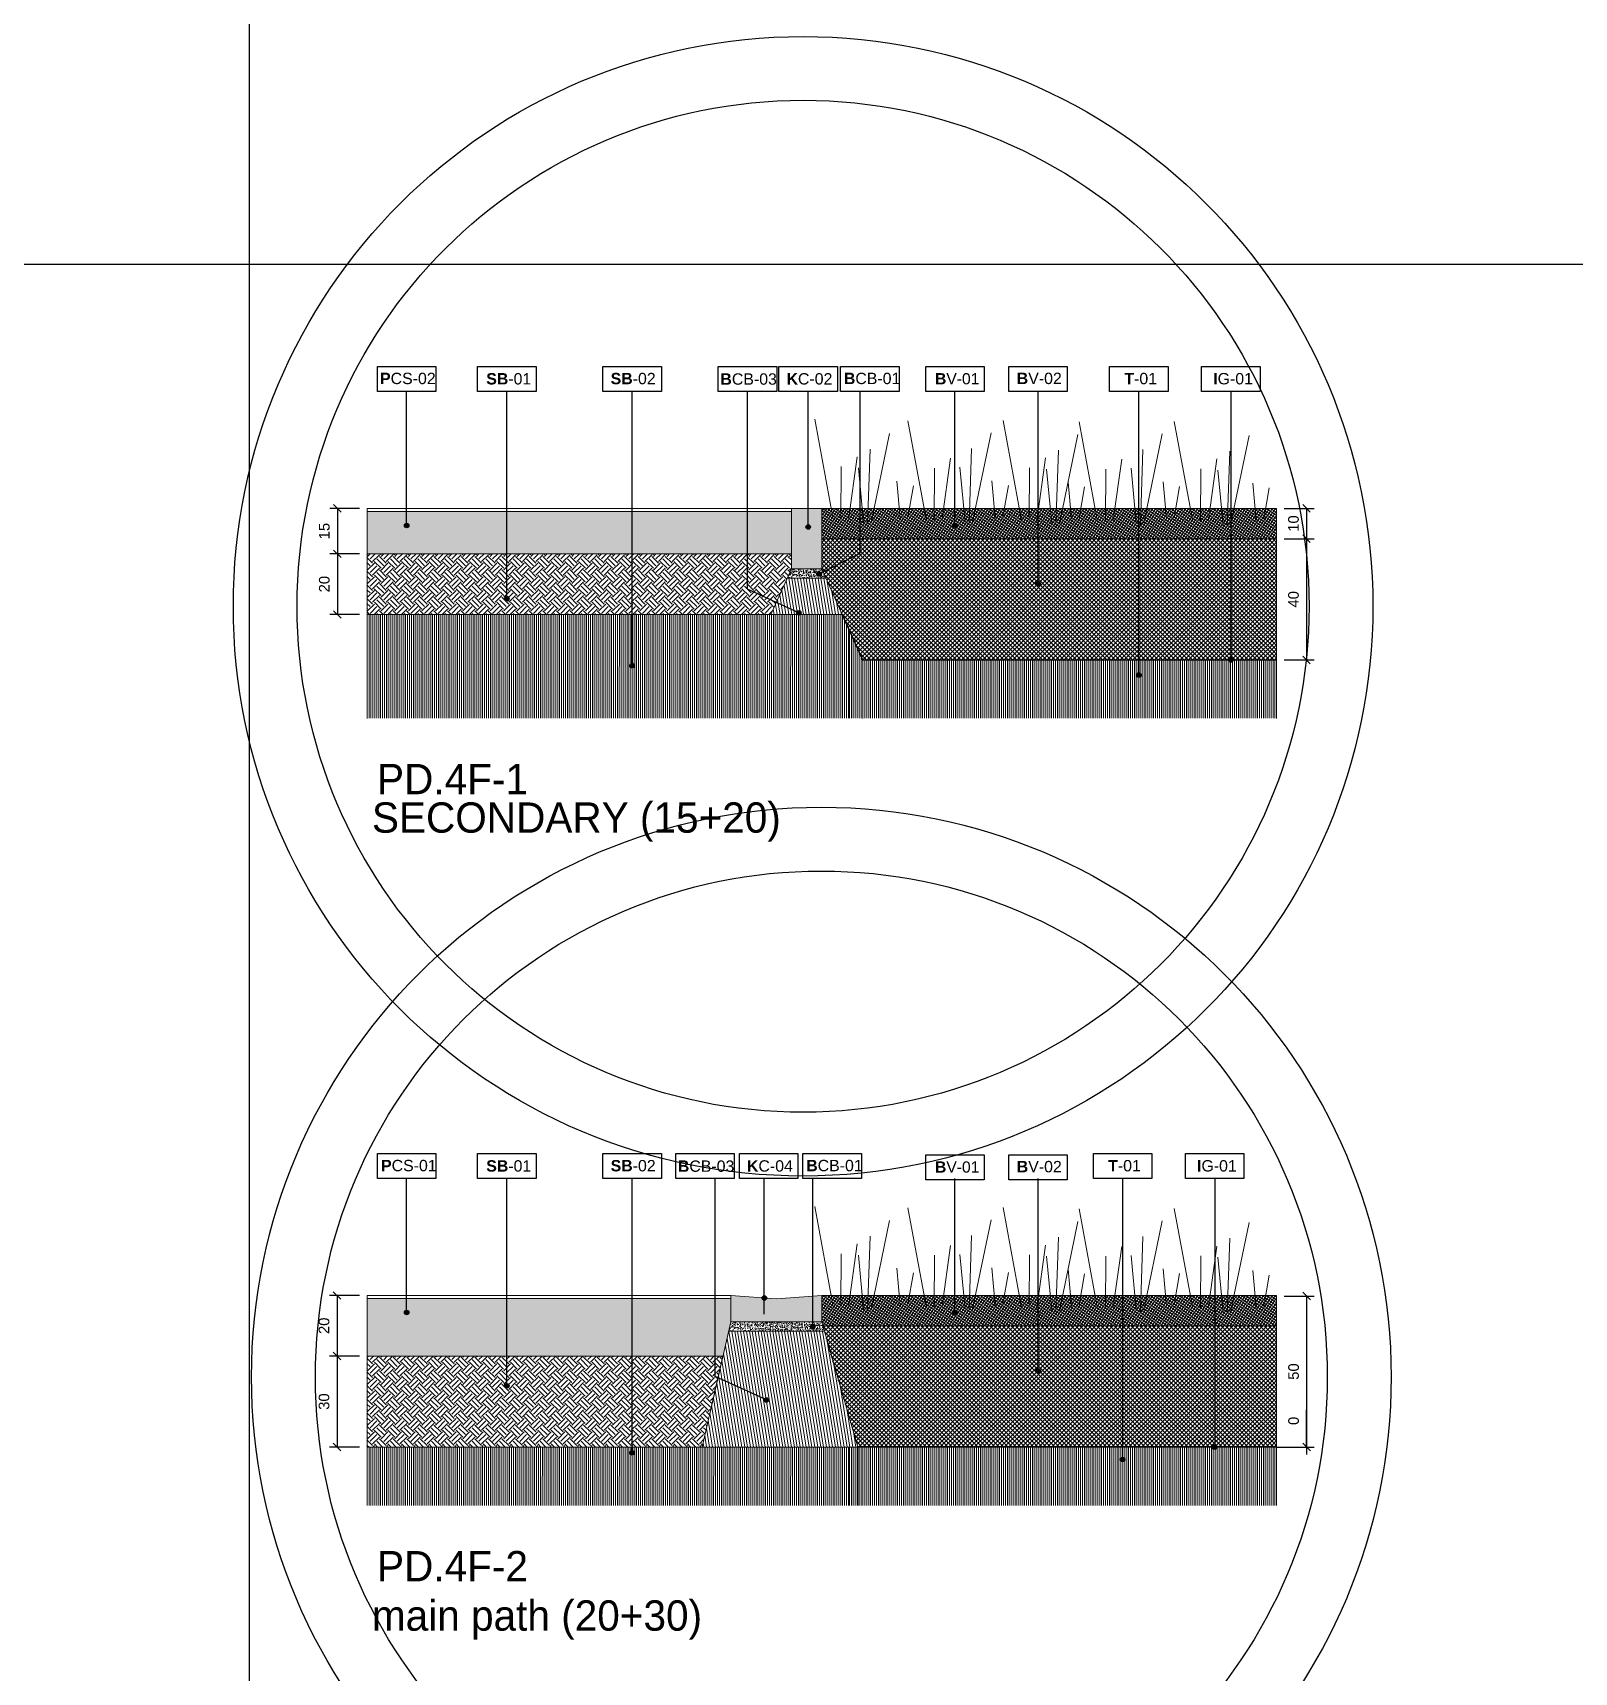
# Model space of a CAD drawing. Header units: metres. Extents: x -325 to 301, y -147 to 149.
# Drawn here: x 51.52 to 56.6, y 68.81 to 74.22 of the extents above; entities that cross this region are included whole.
import ezdxf

# ---------------------------------------------------------------- set-up
doc = ezdxf.new("R2010")
doc.units = ezdxf.units.M
doc.linetypes.add('ACAD_ISO03W100', pattern=[30, 12, -18])
doc.layers.get('Defpoints').update_dxf_attribs({"lineweight": 13})
doc.layers.add('-aux', color=50, linetype='Continuous', plot=False)
doc.layers.add('-AUX_RIM', color=2, linetype='Continuous', plot=False)
doc.layers.add('0-TX-1_25', color=7, linetype='Continuous', true_color=0x3f4f7f)
doc.layers.add('3-TR-paviment fort', color=7, linetype='Continuous', true_color=0xd1d1d1)
for name, color, linetype in [('02-L-Geotextile', 32, 'Continuous'), ('A-KEYPLAN_HATCH', 7, 'Continuous'), ('A_TEXT_2', 7, 'Continuous'), ('EIT_3 TR terra vegetal', 45, 'Continuous')]:
    doc.layers.add(name, color=color, linetype=linetype)
doc.layers.add('03-TR-Paviment_04_Dry Meadow', color=7, linetype='Continuous', lineweight=5, true_color=0xd8dd88)
doc.layers.add('3-TR tot_u', color=7, linetype='Continuous', lineweight=5, true_color=0x787878)
for name, color, linetype, lineweight in [('1-CM', 7, 'Continuous', 0), ('2-L-secció', 1, 'Continuous', 0), ('3-TR Formigó', 252, 'Continuous', 0), ('3-TR Seleccionat', 44, 'Continuous', 0), ('3-TR Tot-u', 37, 'Continuous', 0), ('3-TR-recebo', 252, 'Continuous', 0)]:
    doc.layers.add(name, color=color, linetype=linetype, lineweight=lineweight)
doc.styles.add('Arial_4', font='arial.ttf', dxfattribs={"height": 1.8})
doc.styles.get("Standard").update_dxf_attribs({"font": 'arial.ttf'})
doc.styles.add('x-llegenda materials$0$ENGRAVERS', font='TT0586M.TTF')
doc.dimstyles.new('ISO-25', dxfattribs={"dimtxt": 0.1, "dimasz": 0.1, "dimexe": 0.1, "dimexo": 0.1, "dimgap": 0.1, "dimtad": 1, "dimdec": 0, "dimlfac": 100, "dimzin": 9, "dimtxsty": 'Standard', "dimblk": 'OBLIQUE', "dimcen": 0.1, "dimadec": 0, "dimazin": 0, "dimtfac": 1, "dimtdec": 0, "dimtmove": 0, "dimatfit": 3, "dimldrblk": 'OBLIQUE', "dimfxl": 1, "dimarcsym": 0})

# ---------------------------------------------------------------- blocks, each defined once
blk = doc.blocks.new('hatch keyplan 2')
at = {"layer": 'A-KEYPLAN_HATCH'}
blk.add_lwpolyline([(0, 0.00548), (0.01287, 0.00548), (0.01287, 0), (0, 0)], close=True, dxfattribs=at)
blk = doc.blocks.new('hatch keyplan')
at = {"layer": 'A-KEYPLAN_HATCH'}
blk.add_blockref('hatch keyplan 2', (1.43058, 0.85215), dxfattribs=at)
blk = doc.blocks.new('B-V01')
at = {"layer": 'A-KEYPLAN_HATCH'}
blk.add_blockref('hatch keyplan', (-1.43058, -0.85215), dxfattribs=at)
at = {"layer": 'A_TEXT_2', "lineweight": 211, "insert": (-0.00079, 0.00402), "char_height": 0.0024588, "attachment_point": 1, "line_spacing_factor": 0.938532, "style": 'Arial_4'}
blk.add_mtext_dynamic_manual_height_columns('\\pi0.00285;{\\fArial|b1|i0|c0|p34;B}V-01', width=0.0145619, gutter_width=0.015, heights=[0], dxfattribs=at)
blk = doc.blocks.new('B-V02')
at = {"layer": 'A-KEYPLAN_HATCH'}
blk.add_blockref('hatch keyplan', (-1.43058, -0.85215), dxfattribs=at)
at = {"layer": 'A_TEXT_2', "insert": (-0.0008, 0.00412), "char_height": 0.0025, "attachment_point": 1}
blk.add_mtext_dynamic_manual_height_columns('\\pi0.00255;{\\fArial|b1|i0|c0|p34;B}V-02', width=0.0145619, gutter_width=0.015, heights=[0], dxfattribs=at)
blk = doc.blocks.new('SB-01')
at = {"layer": 'A-KEYPLAN_HATCH'}
blk.add_blockref('hatch keyplan', (-1.43058, -0.85215), dxfattribs=at)
at = {"layer": 'A_TEXT_2', "insert": (-0.0008, 0.00403), "char_height": 0.0025, "attachment_point": 1}
blk.add_mtext_dynamic_manual_height_columns('\\pi0.00271;{\\fArial|b1|i0|c0|p34;SB}-01', width=0.0145619, gutter_width=0.015, heights=[0], dxfattribs=at)
blk = doc.blocks.new('PCS01')
at = {"layer": 'A-KEYPLAN_HATCH'}
blk.add_blockref('hatch keyplan', (-1.42958, -0.85215), dxfattribs=at)
at = {"layer": 'A_TEXT_2', "insert": (0.0002, 0.00411), "char_height": 0.0025, "attachment_point": 1}
blk.add_mtext_dynamic_manual_height_columns('\\pi0.00161;{\\fArial|b1|i0|c0|p34;P}CS-01', width=0.0145619, gutter_width=0.015, heights=[0], dxfattribs=at)
blk = doc.blocks.new('B-CB03')
at = {"layer": 'A-KEYPLAN_HATCH'}
blk.add_blockref('hatch keyplan', (-1.43058, -0.85215), dxfattribs=at)
at = {"layer": 'A_TEXT_2', "insert": (-0.0008, 0.00398), "char_height": 0.0025, "attachment_point": 1}
blk.add_mtext_dynamic_manual_height_columns('\\pi0.00128;{\\fArial|b1|i0|c0|p34;B}CB-03', width=0.0145619, gutter_width=0.015, heights=[0], dxfattribs=at)
blk = doc.blocks.new('B-CB01')
at = {"layer": 'A-KEYPLAN_HATCH'}
blk.add_blockref('hatch keyplan', (-1.43058, -0.85215), dxfattribs=at)
at = {"layer": 'A_TEXT_2', "insert": (-0.0008, 0.00411), "char_height": 0.0025, "attachment_point": 1}
blk.add_mtext_dynamic_manual_height_columns('\\pi0.00152;{\\fArial|b1|i0|c0|p34;B}CB-01', width=0.0145619, gutter_width=0.015, heights=[0], dxfattribs=at)
blk = doc.blocks.new('K03')
at = {"layer": 'A-KEYPLAN_HATCH'}
blk.add_blockref('hatch keyplan', (-1.43058, -0.85215), dxfattribs=at)
at = {"layer": 'A_TEXT_2', "insert": (-0.0008, 0.00402), "char_height": 0.0025, "attachment_point": 1}
blk.add_mtext_dynamic_manual_height_columns('\\pi0.00245;{\\fArial|b1|i0|c0|p34;K}C-04', width=0.0145619, gutter_width=0.015, heights=[0], dxfattribs=at)
blk = doc.blocks.new('_Oblique')
at = {"color": 0, "lineweight": -2}
blk.add_line((-0.5, -0.5), (0.5, 0.5), dxfattribs=at)
blk = doc.blocks.new('*D162')
at = {"layer": '0-TX-1_25', "color": 0, "lineweight": -2, "transparency": 16777216}
for p, q in [((55.6473, 70.0532), (55.7467, 70.0532)), ((55.7217, 70.0532), (55.7217, 69.555)), ((55.6473, 69.555), (55.7467, 69.555))]:
    blk.add_line(p, q, dxfattribs=at)
at = {"layer": 'Defpoints', "color": 0, "transparency": 16777216}
for p in [(55.6223, 70.0532), (55.6223, 69.555), (55.7217, 69.555)]:
    blk.add_point(p, dxfattribs=at)
at = {"layer": '0-TX-1_25', "color": 0, "lineweight": -2, "transparency": 16777216, "xscale": 0.025, "yscale": 0.025, "zscale": 0.025}
for p, rotation in [((55.7217, 70.0532), 90), ((55.7217, 69.555), 270)]:
    blk.add_blockref('_Oblique', p, dxfattribs=dict(at, rotation=rotation))
at = {"layer": '0-TX-1_25', "color": 0, "transparency": 16777216, "insert": (55.6788, 69.8041), "char_height": 0.035, "attachment_point": 5, "rotation": 90}
blk.add_mtext('50', dxfattribs=at)
blk = doc.blocks.new('*D163')
at = {"layer": '0-TX-1_25', "color": 0, "lineweight": -2, "transparency": 16777216}
for p, q in [((55.7217, 69.555), (55.7217, 69.6778)), ((55.6217, 69.555), (55.7467, 69.555)), ((55.6473, 69.555), (55.7467, 69.555)), ((55.7217, 69.555), (55.7217, 69.53))]:
    blk.add_line(p, q, dxfattribs=at)
at = {"layer": 'Defpoints', "color": 0, "transparency": 16777216}
for p in [(54.2411, 69.555), (55.6223, 69.555), (55.7217, 69.555)]:
    blk.add_point(p, dxfattribs=at)
at = {"layer": '0-TX-1_25', "color": 0, "lineweight": -2, "transparency": 16777216, "xscale": 0.025, "yscale": 0.025, "zscale": 0.025}
for rotation in [90, 270]:
    blk.add_blockref('_Oblique', (55.7217, 69.555), dxfattribs=dict(at, rotation=rotation))
at = {"layer": '0-TX-1_25', "color": 0, "transparency": 16777216, "insert": (55.6788, 69.6414), "char_height": 0.035, "attachment_point": 5, "rotation": 90}
blk.add_mtext('0', dxfattribs=at)
blk = doc.blocks.new('*D164')
at = {"layer": '0-TX-1_25', "color": 0, "lineweight": -2, "transparency": 16777216}
for p, q in [((52.5973, 70.055), (52.4985, 70.055)), ((52.5235, 70.055), (52.5235, 69.855)), ((52.5973, 69.855), (52.4985, 69.855))]:
    blk.add_line(p, q, dxfattribs=at)
at = {"layer": 'Defpoints', "color": 0, "transparency": 16777216}
for p in [(52.6223, 70.055), (52.5235, 69.855), (52.6223, 69.855)]:
    blk.add_point(p, dxfattribs=at)
at = {"layer": '0-TX-1_25', "color": 0, "lineweight": -2, "transparency": 16777216, "xscale": 0.025, "yscale": 0.025, "zscale": 0.025}
for p, rotation in [((52.5235, 70.055), 90), ((52.5235, 69.855), 270)]:
    blk.add_blockref('_Oblique', p, dxfattribs=dict(at, rotation=rotation))
at = {"layer": '0-TX-1_25', "color": 0, "transparency": 16777216, "insert": (52.4806, 69.955), "char_height": 0.035, "attachment_point": 5, "rotation": 90}
blk.add_mtext('20', dxfattribs=at)
blk = doc.blocks.new('*D165')
at = {"layer": '0-TX-1_25', "color": 0, "lineweight": -2, "transparency": 16777216}
for p, q in [((52.5973, 69.855), (52.4985, 69.855)), ((52.5235, 69.855), (52.5235, 69.555)), ((52.5973, 69.555), (52.4985, 69.555))]:
    blk.add_line(p, q, dxfattribs=at)
at = {"layer": 'Defpoints', "color": 0, "transparency": 16777216}
for p in [(52.6223, 69.855), (52.5235, 69.555), (52.6223, 69.555)]:
    blk.add_point(p, dxfattribs=at)
at = {"layer": '0-TX-1_25', "color": 0, "lineweight": -2, "transparency": 16777216, "xscale": 0.025, "yscale": 0.025, "zscale": 0.025}
for p, rotation in [((52.5235, 69.855), 90), ((52.5235, 69.555), 270)]:
    blk.add_blockref('_Oblique', p, dxfattribs=dict(at, rotation=rotation))
at = {"layer": '0-TX-1_25', "color": 0, "transparency": 16777216, "insert": (52.4806, 69.705), "char_height": 0.035, "attachment_point": 5, "rotation": 90}
blk.add_mtext('30', dxfattribs=at)
blk = doc.blocks.new('POINT')
at = {"layer": '0-TX-1_25'}
h = blk.add_hatch(dxfattribs=at)
h.set_pattern_fill('ANGLE', color=256)
h.set_pattern_definition([(0, (-83.747, -12.726), (0, 6.985), [5.08, -1.905]), (90, (-83.747, -12.726), (-6.985, 4e-16), [5.08, -1.905])])
edge = h.paths.add_edge_path()
edge.add_arc((0, 0), 0.0075, 0, 360)
h = blk.add_hatch(color=256, dxfattribs=at)
h.dxf.hatch_style = 1
edge = h.paths.add_edge_path()
edge.add_arc((0, 0), 0.0075, 0, 360)
blk.add_circle((0, 0), 0.0075, dxfattribs=at)
blk = doc.blocks.new('K01B')
at = {"layer": 'A-KEYPLAN_HATCH'}
blk.add_blockref('hatch keyplan', (-1.43058, -0.85215), dxfattribs=at)
at = {"layer": 'A_TEXT_2', "insert": (-0.0008, 0.00402), "char_height": 0.0025, "attachment_point": 1}
blk.add_mtext_dynamic_manual_height_columns('\\pi0.00246;{\\fArial|b1|i0|c0|p34;K}C-02', width=0.0145619, gutter_width=0.015, heights=[0], dxfattribs=at)
blk = doc.blocks.new('*D335')
at = {"layer": '0-TX-1_25', "color": 0, "lineweight": -2, "transparency": 16777216}
for p, q in [((52.5973, 72.6513), (52.4995, 72.6513)), ((52.5245, 72.6513), (52.5245, 72.5013)), ((52.5973, 72.5013), (52.4995, 72.5013))]:
    blk.add_line(p, q, dxfattribs=at)
at = {"layer": 'Defpoints', "color": 0, "transparency": 16777216}
for p in [(52.6223, 72.6513), (52.5245, 72.5013), (52.6223, 72.5013)]:
    blk.add_point(p, dxfattribs=at)
at = {"layer": '0-TX-1_25', "color": 0, "lineweight": -2, "transparency": 16777216, "xscale": 0.025, "yscale": 0.025, "zscale": 0.025}
for p, rotation in [((52.5245, 72.6513), 90), ((52.5245, 72.5013), 270)]:
    blk.add_blockref('_Oblique', p, dxfattribs=dict(at, rotation=rotation))
at = {"layer": '0-TX-1_25', "color": 0, "transparency": 16777216, "insert": (52.4816, 72.5763), "char_height": 0.035, "attachment_point": 5, "rotation": 90}
blk.add_mtext('15', dxfattribs=at)
blk = doc.blocks.new('*D336')
at = {"layer": '0-TX-1_25', "color": 0, "lineweight": -2, "transparency": 16777216}
for p, q in [((52.5973, 72.5013), (52.4995, 72.5013)), ((52.5245, 72.5013), (52.5245, 72.3013)), ((52.5973, 72.3013), (52.4995, 72.3013))]:
    blk.add_line(p, q, dxfattribs=at)
at = {"layer": 'Defpoints', "color": 0, "transparency": 16777216}
for p in [(52.6223, 72.5013), (52.5245, 72.3013), (52.6223, 72.3013)]:
    blk.add_point(p, dxfattribs=at)
at = {"layer": '0-TX-1_25', "color": 0, "lineweight": -2, "transparency": 16777216, "xscale": 0.025, "yscale": 0.025, "zscale": 0.025}
for p, rotation in [((52.5245, 72.5013), 90), ((52.5245, 72.3013), 270)]:
    blk.add_blockref('_Oblique', p, dxfattribs=dict(at, rotation=rotation))
at = {"layer": '0-TX-1_25', "color": 0, "transparency": 16777216, "insert": (52.4816, 72.4013), "char_height": 0.035, "attachment_point": 5, "rotation": 90}
blk.add_mtext('20', dxfattribs=at)
blk = doc.blocks.new('*D337')
at = {"layer": '0-TX-1_25', "color": 0, "lineweight": -2, "transparency": 16777216}
for p, q in [((55.6473, 72.6513), (55.7463, 72.6513)), ((55.7213, 72.6513), (55.7213, 72.5513)), ((55.6473, 72.5513), (55.7463, 72.5513))]:
    blk.add_line(p, q, dxfattribs=at)
at = {"layer": 'Defpoints', "color": 0, "transparency": 16777216}
for p in [(55.6223, 72.6513), (55.6223, 72.5513), (55.7213, 72.5513)]:
    blk.add_point(p, dxfattribs=at)
at = {"layer": '0-TX-1_25', "color": 0, "lineweight": -2, "transparency": 16777216, "xscale": 0.025, "yscale": 0.025, "zscale": 0.025}
for p, rotation in [((55.7213, 72.6513), 90), ((55.7213, 72.5513), 270)]:
    blk.add_blockref('_Oblique', p, dxfattribs=dict(at, rotation=rotation))
at = {"layer": '0-TX-1_25', "color": 0, "transparency": 16777216, "insert": (55.6784, 72.6013), "char_height": 0.035, "attachment_point": 5, "rotation": 90}
blk.add_mtext('10', dxfattribs=at)
blk = doc.blocks.new('*D338')
at = {"layer": '0-TX-1_25', "color": 0, "lineweight": -2, "transparency": 16777216}
for p, q in [((55.6473, 72.5513), (55.7463, 72.5513)), ((55.7213, 72.5513), (55.7213, 72.1513)), ((55.6473, 72.1513), (55.7463, 72.1513))]:
    blk.add_line(p, q, dxfattribs=at)
at = {"layer": 'Defpoints', "color": 0, "transparency": 16777216}
for p in [(55.6223, 72.5513), (55.6223, 72.1513), (55.7213, 72.1513)]:
    blk.add_point(p, dxfattribs=at)
at = {"layer": '0-TX-1_25', "color": 0, "lineweight": -2, "transparency": 16777216, "xscale": 0.025, "yscale": 0.025, "zscale": 0.025}
for p, rotation in [((55.7213, 72.5513), 90), ((55.7213, 72.1513), 270)]:
    blk.add_blockref('_Oblique', p, dxfattribs=dict(at, rotation=rotation))
at = {"layer": '0-TX-1_25', "color": 0, "transparency": 16777216, "insert": (55.6784, 72.3513), "char_height": 0.035, "attachment_point": 5, "rotation": 90}
blk.add_mtext('40', dxfattribs=at)
blk = doc.blocks.new('SB-02')
at = {"layer": 'A-KEYPLAN_HATCH'}
blk.add_blockref('hatch keyplan', (-1.43058, -0.85215), dxfattribs=at)
at = {"layer": 'A_TEXT_2', "insert": (-0.0008, 0.00408), "char_height": 0.0025, "attachment_point": 1}
blk.add_mtext_dynamic_manual_height_columns('\\pi0.00249;{\\fArial|b1|i0|c0|p34;SB}-02', width=0.0145619, gutter_width=0.015, heights=[0], dxfattribs=at)
blk = doc.blocks.new('T-01')
at = {"layer": 'A-KEYPLAN_HATCH'}
blk.add_blockref('hatch keyplan', (-1.43058, -0.85215), dxfattribs=at)
at = {"layer": 'A_TEXT_2', "insert": (-0.0008, 0.00408), "char_height": 0.0025, "attachment_point": 1}
blk.add_mtext_dynamic_manual_height_columns('\\pi0.00405;{\\fArial|b1|i0|c0|p34;T}-01', width=0.0145619, gutter_width=0.015, heights=[0], dxfattribs=at)
blk = doc.blocks.new('PCS02')
at = {"layer": 'A-KEYPLAN_HATCH'}
blk.add_blockref('hatch keyplan', (-1.43058, -0.85215), dxfattribs=at)
at = {"layer": 'A_TEXT_2', "insert": (-0.0008, 0.00411), "char_height": 0.0025, "attachment_point": 1}
blk.add_mtext_dynamic_manual_height_columns('\\pi0.00139;{\\fArial|b1|i0|c0|p34;P}CS-02', width=0.0145619, gutter_width=0.015, heights=[0], dxfattribs=at)
blk = doc.blocks.new('*D1133')
at = {"layer": '0-TX-1_25', "color": 0, "lineweight": -2, "transparency": 16777216}
for p, q in [((22.6963, 69.5551), (22.6093, 69.5551)), ((22.6343, 69.5551), (22.6343, 69.4051)), ((22.7343, 69.4051), (22.6093, 69.4051))]:
    blk.add_line(p, q, dxfattribs=at)
at = {"layer": 'Defpoints', "color": 0, "transparency": 16777216}
for p in [(22.7213, 69.5551), (22.6343, 69.4051), (66.3646, 69.4051)]:
    blk.add_point(p, dxfattribs=at)
at = {"layer": '0-TX-1_25', "color": 0, "lineweight": -2, "transparency": 16777216, "xscale": 0.025, "yscale": 0.025, "zscale": 0.025}
for p, rotation in [((22.6343, 69.5551), 90), ((22.6343, 69.4051), 270)]:
    blk.add_blockref('_Oblique', p, dxfattribs=dict(at, rotation=rotation))
at = {"layer": '0-TX-1_25', "color": 0, "transparency": 16777216, "insert": (22.5915, 69.4801), "char_height": 0.035, "attachment_point": 5, "rotation": 90}
blk.add_mtext('15', dxfattribs=at)
blk = doc.blocks.new('IG01')
at = {"layer": 'A-KEYPLAN_HATCH', "xscale": 10, "yscale": 10, "zscale": 10}
blk.add_blockref('hatch keyplan', (-14.3058, -8.5215), dxfattribs=at)
at = {"layer": 'A_TEXT_2', "insert": (-0.008, 0.0405), "char_height": 0.025, "attachment_point": 1}
blk.add_mtext_dynamic_manual_height_columns('\\pi0.03354;{\\fArial|b1|i0|c0|p34;I}G-01', width=0.145619, gutter_width=0.15, heights=[0], dxfattribs=at)

msp = doc.modelspace()

# ---------------------------------------------------------------- hatches: boundary and pattern name
at = {"layer": '3-TR Formigó'}
h = msp.add_hatch(dxfattribs=at)
h.set_pattern_fill('ANSI31', color=256, scale=0.003, angle=234.1752, style=0)
h.set_pattern_definition([(279.17524, (56.906502, 72.251277), (0.00940313, 0.001518806), [])])
h.paths.add_polyline_path([(53.9548, 72.3013), (54.1898, 72.3013), (54.1358, 72.4213), (54.0088, 72.4213)])
h = msp.add_hatch(dxfattribs=at)
h.set_pattern_fill('ANSI31', color=256, scale=0.003, angle=234.1752, style=0)
h.set_pattern_definition([(279.175244, (15.102336, -21.790267), (0.00940313, 0.0015188056), [])])
h.paths.add_polyline_path([(54.1309, 69.9377), (53.8154, 69.9378), (53.7279, 69.555), (54.2411, 69.555)])
at = {"layer": '3-TR Seleccionat'}
h = msp.add_hatch(dxfattribs=at)
h.set_pattern_fill('ANSI31', color=256, scale=0.002, angle=45, style=0)
h.set_pattern_definition([(90, (-441019.209068, -650764.21617), (-0.00635, 1e-18), [])])
h.paths.add_polyline_path([(54.2123, 71.9588), (52.6223, 71.9588), (52.6223, 72.3013), (54.1898, 72.3013), (54.2123, 72.2513)])
h = msp.add_hatch(dxfattribs=at)
h.set_pattern_fill('ANSI31', color=256, scale=0.002, angle=45, style=0)
h.set_pattern_definition([(90, (33.868365, 75.977128), (-0.00635, 0), [])])
h.paths.add_polyline_path([(54.2123, 72.2513), (54.2123, 71.9588), (55.6223, 71.9588), (55.6223, 72.1513), (54.2573, 72.1513)])
h = msp.add_hatch(dxfattribs=at)
h.set_pattern_fill('ANSI31', color=256, scale=0.002, angle=45, style=0)
h.set_pattern_definition([(90, (-441019.209068, -650766.8124674), (-0.00635, 1e-18), [])])
h.paths.add_polyline_path([(53.7279, 69.555), (52.6223, 69.555), (52.6223, 69.3625), (54.2123, 69.3625), (54.2123, 69.555)])
h = msp.add_hatch(dxfattribs=at)
h.set_pattern_fill('ANSI31', color=256, scale=0.002, angle=45, style=0)
h.set_pattern_definition([(90, (33.868365, 73.3808304), (-0.00635, 0), [])])
h.paths.add_polyline_path([(54.2411, 69.555), (54.2123, 69.555), (54.2123, 69.3625), (55.6223, 69.3625), (55.6223, 69.555)])
at = {"layer": '3-TR Tot-u'}
h = msp.add_hatch(dxfattribs=at)
h.set_pattern_fill('EARTH', color=256, scale=0.005, angle=-80.8248, style=0)
h.set_pattern_definition([(44.999999995, (-269476.545535, 738634.64755), (3.8e-12, 0.0449012806053), [0.03175, -0.03175]), (44.999999995, (-269476.553954, 738634.65597), (3.8e-12, 0.0449012806053), [0.03175, -0.03175]), (44.999999995, (-269476.562373, 738634.664387), (3.8e-12, 0.0449012806053), [0.03175, -0.03175]), (134.999999995, (-269476.562373, 738634.67), (-0.0449012806053, 3.8e-12), [0.03175, -0.03175]), (134.999999995, (-269476.553954, 738634.67842), (-0.0449012806053, 3.8e-12), [0.03175, -0.03175]), (134.999999995, (-269476.545535, 738634.686838), (-0.0449012806053, 3.8e-12), [0.03175, -0.03175])])
h.paths.add_polyline_path([(52.6223, 72.3013), (53.9548, 72.3013), (54.0223, 72.4513), (54.0223, 72.5013), (52.6223, 72.5013)])
h = msp.add_hatch(dxfattribs=at)
h.set_pattern_fill('EARTH', color=256, scale=0.005, angle=-80.8248, style=0)
h.set_pattern_definition([(44.999999995, (-269476.545535, 738632.051252), (3.8e-12, 0.0449012806053), [0.03175, -0.03175]), (44.999999995, (-269476.553954, 738632.05967), (3.8e-12, 0.0449012806053), [0.03175, -0.03175]), (44.999999995, (-269476.562373, 738632.06809), (3.8e-12, 0.0449012806053), [0.03175, -0.03175]), (134.999999995, (-269476.562373, 738632.073703), (-0.0449012806053, 3.8e-12), [0.03175, -0.03175]), (134.999999995, (-269476.553954, 738632.082122), (-0.0449012806053, 3.8e-12), [0.03175, -0.03175]), (134.999999995, (-269476.545535, 738632.09054), (-0.0449012806053, 3.8e-12), [0.03175, -0.03175])])
h.paths.add_polyline_path([(53.7279, 69.555), (53.7965, 69.855), (52.6223, 69.855), (52.6223, 69.555)])
at = {"layer": '3-TR tot_u'}
h = msp.add_hatch(dxfattribs=at)
h.set_pattern_fill('AR-CONC', color=256, scale=0.0002, angle=90.2664)
h.set_pattern_definition([(140.266414, (0, 2.596297), (0.003018359, 0.036451363), [0.00381, -0.04191]), (85.266414, (0, 2.596297), (-0.038178181, -0.007226283), [0.003048, -0.033528117]), (190.71786, (0.00025, 2.599335), (-0.035159821, 0.02922508), [0.003238002, -0.035618049]), (136.450614, (-0.01016, 2.59625), (0.008156283, 0.05425432), [0.005715, -0.062865]), (186.90197, (-0.00948, 2.60077), (-0.049705466, 0.047250218), [0.004857005, -0.05342712]), (81.450565, (-0.01016, 2.59625), (-0.049705466, 0.047250218), [0.004571993, -0.050291946]), (111.266414, (-0.007644, 2.601342), (0.020311824, 0.030417653), [0.00381, -0.04191]), (56.266414, (-0.007644, 2.601342), (-0.036894668, 0.012188985), [0.003048, -0.033528]), (161.71786, (-0.00595, 2.603877), (-0.016582845, 0.042606638), [0.003238002, -0.035617988]), (127.766414, (0, 2.596297), (-0.0169136972, 0.0005390813), [0, -0.0331216, 0, -0.034036, 0, -0.033655]), (97.766414, (0, 2.596297), (-0.020098038, 0.0132706243), [0, -0.0194056, 0, -0.0323596, 0, -0.012827]), (57.766414, (5.3e-05, 2.584969), (0.0010196429, 0.0271231534), [0, -0.0127, 0, -0.039624, 0, -0.052578]), (47.766414, (7.6e-05, 2.57989), (-0.005222997, 0.0296018704), [0, -0.01651, 0, -0.0263144, 0, -0.037338])])
h.paths.add_polyline_path([(54.0223, 72.6413), (52.6223, 72.6413), (52.6223, 72.5013), (54.0223, 72.5013)])
h = msp.add_hatch(dxfattribs=at)
h.set_pattern_fill('AR-CONC', color=256, scale=9e-05, angle=89.1201)
h.set_pattern_definition([(139.120136, (-29.858218, 51.302641), (0.0016861337, 0.0163726586), [0.0017145, -0.0188595]), (84.120136, (-29.858218, 51.302641), (-0.0172417962, -0.002907487), [0.0013716, -0.0150876526]), (189.57158, (-29.858078, 51.304005), (-0.0155556617, 0.0134651714), [0.0014571008, -0.016028122]), (135.304336, (-29.86279, 51.302711), (0.0041580035, 0.024336133), [0.00257175, -0.02828925]), (185.755694, (-29.862443, 51.30474), (-0.021937625, 0.021705804), [0.002185652, -0.024042205]), (80.304287, (-29.86279, 51.30271), (-0.021937625, 0.021705804), [0.002057397, -0.022631376]), (110.120136, (-29.861612, 51.30498), (0.0094123187, 0.0135023525), [0.0017145, -0.0188595]), (55.120136, (-29.861612, 51.30498), (-0.01648955, 0.0058160805), [0.0013716, -0.0150876]), (160.57158, (-29.860828, 51.306105), (-0.0070772314, 0.019318433), [0.0014571008, -0.0160280944]), (126.620136, (-29.8582184, 51.302641), (-0.00760478767, 0.00039479935), [0, -0.01490472, 0, -0.0153162, 0, -0.01514475]), (96.620136, (-29.8582184, 51.302641), (-0.0089228417, 0.0061515134), [0, -0.00873252, 0, -0.01456182, 0, -0.00577215]), (56.620136, (-29.858297, 51.297544), (0.0007029168, 0.0121937974), [0, -0.005715, 0, -0.0178308, 0, -0.0236601]), (46.620136, (-29.858332, 51.295258), (-0.002083395, 0.0133651946), [0, -0.0074295, 0, -0.01184148, 0, -0.0168021])])
h.paths.add_polyline_path([(54.1358, 72.4213), (54.1223, 72.4512), (54.0223, 72.4512), (54.0088, 72.4213)])
h = msp.add_hatch(dxfattribs=at)
h.set_pattern_fill('AR-CONC', color=256, scale=0.0002, angle=90.266414)
h.paths.add_polyline_path([(53.823, 70.045), (52.6223, 70.045), (52.6223, 69.855), (53.7965, 69.855), (53.8223, 69.9678)])
h = msp.add_hatch(dxfattribs=at)
h.set_pattern_fill('AR-CONC', color=256, scale=9e-05, angle=89.1201)
h.set_pattern_definition([(139.120136, (-30.051592, 48.819191), (0.0016861337, 0.0163726586), [0.0017145, -0.0188595]), (84.120136, (-30.051592, 48.81919), (-0.0172417962, -0.002907487), [0.0013716, -0.0150876526]), (189.57158, (-30.051451, 48.820555), (-0.0155556617, 0.0134651714), [0.0014571008, -0.016028122]), (135.304336, (-30.056163, 48.819261), (0.0041580035, 0.024336133), [0.00257175, -0.02828925]), (185.755694, (-30.055817, 48.82129), (-0.021937625, 0.021705804), [0.002185652, -0.024042205]), (80.304287, (-30.056163, 48.81926), (-0.021937625, 0.021705804), [0.002057397, -0.022631376]), (110.120136, (-30.054985, 48.821529), (0.0094123187, 0.0135023525), [0.0017145, -0.0188595]), (55.120136, (-30.054985, 48.82153), (-0.01648955, 0.0058160805), [0.0013716, -0.0150876]), (160.57158, (-30.054201, 48.822654), (-0.0070772314, 0.019318433), [0.0014571008, -0.0160280944]), (126.620136, (-30.051592, 48.819191), (-0.00760478767, 0.00039479935), [0, -0.01490472, 0, -0.0153162, 0, -0.01514475]), (96.620136, (-30.051592, 48.819191), (-0.0089228417, 0.0061515134), [0, -0.00873252, 0, -0.01456182, 0, -0.00577215]), (56.620136, (-30.05167, 48.8140937), (0.0007029168, 0.0121937974), [0, -0.005715, 0, -0.0178308, 0, -0.0236601]), (46.620136, (-30.051705, 48.811808), (-0.002083395, 0.0133651946), [0, -0.0074295, 0, -0.01184148, 0, -0.0168021])])
h.paths.add_polyline_path([(54.1309, 69.9377), (54.1241, 69.9677), (53.8242, 69.9677), (53.8152, 69.9366)])
at = {"layer": '3-TR-paviment fort'}
for points in [[(54.0223, 72.6513), (54.1223, 72.6513), (54.1223, 72.4513), (54.0223, 72.4513)], [(54.1223, 70.055), (54.1223, 69.9677), (53.8223, 69.9678), (53.8223, 70.055), (53.9731, 70.0439)]]:
    msp.add_hatch(color=256, dxfattribs=at).paths.add_polyline_path(points)
at = {"layer": '3-TR-recebo'}
h = msp.add_hatch(dxfattribs=at)
h.set_pattern_fill('_USER', color=256, scale=0.008, angle=234.1752, style=0, double=1, pattern_type=0)
h.set_pattern_definition([(234.17524, (57.0665024, 72.551277), (0.006486488, -0.004682464), []), (324.17524, (57.0665024, 72.551277), (0.004682464, 0.006486488), [])])
h.paths.add_polyline_path([(55.6217, 72.6513), (54.1223, 72.6513), (54.1223, 72.5513), (55.6223, 72.5513)])
h = msp.add_hatch(dxfattribs=at)
h.set_pattern_fill('_USER', color=256, scale=0.008, angle=234.1752, style=0, double=1, pattern_type=0)
h.set_pattern_definition([(234.17524, (57.0665024, 69.95498), (0.006486488, -0.004682464), []), (324.17524, (57.0665024, 69.95498), (0.004682464, 0.006486488), [])])
h.paths.add_polyline_path([(55.6217, 70.055), (54.1223, 70.055), (54.1257, 69.955), (55.6223, 69.955)])
at = {"layer": 'EIT_3 TR terra vegetal'}
h = msp.add_hatch(dxfattribs=at)
h.set_pattern_fill('_USER', color=256, scale=0.01, angle=45, style=0, double=1, pattern_type=0)
h.set_pattern_definition([(45, (419506.654953, 4594392.769917), (-0.007071067811865, 0.007071067811865), []), (135, (419506.654953, 4594392.769917), (-0.007071067811865, -0.007071067811865), [])])
h.paths.add_polyline_path([(54.2573, 72.1513), (55.6223, 72.1513), (55.6223, 72.5513), (54.1223, 72.5513), (54.1223, 72.4513)])
h = msp.add_hatch(dxfattribs=at)
h.set_pattern_fill('_USER', color=256, scale=0.01, angle=45, style=0, double=1, pattern_type=0)
h.set_pattern_definition([(45, (419506.654953, 4594390.17362), (-0.007071067811865, 0.007071067811865), []), (135, (419506.654953, 4594390.17362), (-0.007071067811865, -0.007071067811865), [])])
h.paths.add_polyline_path([(54.2411, 69.555), (55.6223, 69.555), (55.6223, 69.955), (54.1257, 69.955), (54.1504, 69.8625)])

# ---------------------------------------------------------------- linework, layer by layer
at = {"layer": '-aux'}
for points in [[(52.2345, 3.4567), (52.2345, 133.4567)], [(12.2345, 73.4567), (142.2345, 73.4567)]]:
    msp.add_lwpolyline(points, dxfattribs=at)
at = {"layer": '-AUX_RIM'}
for centre, radius in [((54.0608, 72.3283), 1.8794), ((54.0608, 72.3283), 1.6689), ((54.121, 69.7862), 1.8794), ((54.121, 69.7862), 1.6689)]:
    msp.add_circle(centre, radius, dxfattribs=at)
at = {"layer": '0-TX-1_25'}
for points in [[(52.7531, 72.595), (52.7531, 73.037)], [(53.0835, 72.3532), (53.0835, 73.037)], [(53.4972, 72.1322), (53.4972, 73.037)], [(54.0465, 72.3065), (53.8773, 72.3845), (53.8773, 73.037)], [(54.0777, 72.5899), (54.0777, 73.037)], [(54.1135, 72.4349), (54.2489, 72.503), (54.2489, 73.037)], [(54.5617, 72.595), (54.5617, 73.037)], [(54.8358, 72.4028), (54.8358, 73.037)], [(55.1683, 72.1014), (55.1683, 73.037)], [(55.4719, 73.037), (55.4719, 72.1513)], [(52.7531, 69.9987), (52.7531, 70.4407)], [(53.0835, 69.7569), (53.0835, 70.4407)], [(53.4972, 69.5359), (53.4972, 70.4407)], [(53.9398, 69.7103), (53.7707, 69.7882), (53.7707, 70.4407)], [(53.9329, 69.9936), (53.9329, 70.4407)], [(54.0929, 69.9525), (54.0929, 70.4407)], [(54.5617, 69.9987), (54.5617, 70.4407)], [(54.8358, 69.8065), (54.8358, 70.4407)], [(55.1149, 69.5142), (55.1149, 70.4407)], [(55.4185, 70.4407), (55.4185, 69.555)]]:
    msp.add_lwpolyline(points, dxfattribs=at)
at = {"layer": '02-L-Geotextile', "linetype": 'ACAD_ISO03W100', "ltscale": 0.002, "const_width": 0.005}
msp.add_lwpolyline([(54.1898, 72.3013), (54.2573, 72.1513), (55.6223, 72.1513)], dxfattribs=at)
at = {"layer": '02-L-Geotextile', "linetype": 'ACAD_ISO03W100', "ltscale": 0.002, "const_width": 0.005, "elevation": 0}
msp.add_lwpolyline([(54.2411, 69.5557), (55.6223, 69.5557)], dxfattribs=at)
at = {"layer": '03-TR-Paviment_04_Dry Meadow'}
for points in [[(54.0992, 72.9451), (54.1598, 72.6153)], [(54.346, 72.8986), (54.2851, 72.6037)], [(54.4068, 72.9403), (54.4675, 72.6105)], [(54.6807, 72.9007), (54.6199, 72.6058)], [(54.7203, 72.9413), (54.781, 72.6115)], [(54.9672, 72.8949), (54.9063, 72.6)], [(54.9717, 72.9369), (55.0323, 72.6071)], [(55.2456, 72.8973), (55.1847, 72.6024)], [(55.2852, 72.9379), (55.3458, 72.6081)], [(54.282, 72.847), (54.2737, 72.5996)], [(54.6168, 72.8491), (54.6085, 72.6017)], [(54.9032, 72.8433), (54.8949, 72.5959)], [(55.1816, 72.8457), (55.1733, 72.5983)], [(55.532, 72.8915), (55.4711, 72.5966)], [(54.1867, 72.7889), (54.1854, 72.616)], [(54.2393, 72.8215), (54.2116, 72.6211)], [(54.547, 72.8167), (54.5193, 72.6163)], [(54.5777, 72.7868), (54.595, 72.606)], [(54.8605, 72.8178), (54.8328, 72.6174)], [(55.1118, 72.8133), (55.0841, 72.6129)], [(55.4253, 72.8144), (55.3976, 72.614)], [(55.468, 72.8399), (55.4597, 72.5925)], [(54.243, 72.7847), (54.2603, 72.6039)], [(54.3703, 72.7411), (54.3807, 72.6187)], [(54.4944, 72.7841), (54.493, 72.6112)], [(54.6838, 72.7422), (54.6942, 72.6198)], [(54.8079, 72.7852), (54.8065, 72.6122)], [(54.8642, 72.781), (54.8814, 72.6002)], [(54.9351, 72.7377), (54.9456, 72.6153)], [(55.0593, 72.7807), (55.0579, 72.6078)], [(55.1426, 72.7834), (55.1598, 72.6026)], [(55.2486, 72.7388), (55.259, 72.6164)], [(55.3728, 72.7818), (55.3714, 72.6088)], [(55.429, 72.7776), (55.4463, 72.5968)], [(55.5442, 72.734), (55.5547, 72.6117)], [(54.4246, 72.7257), (54.4065, 72.6223)], [(54.7381, 72.7268), (54.72, 72.6234)], [(54.9895, 72.7223), (54.9713, 72.6189)], [(55.3029, 72.7234), (55.2848, 72.62)], [(55.5986, 72.7187), (55.5805, 72.6153)], [(54.0992, 70.3488), (54.1598, 70.019)], [(54.346, 70.3024), (54.2851, 70.0074)], [(54.4068, 70.344), (54.4675, 70.0142)], [(54.6807, 70.3044), (54.6199, 70.0095)], [(54.7203, 70.3451), (54.781, 70.0152)], [(54.9672, 70.2986), (54.9063, 70.0037)], [(54.9717, 70.3406), (55.0323, 70.0108)], [(55.2456, 70.301), (55.1847, 70.0061)], [(55.2852, 70.3416), (55.3458, 70.0118)], [(54.282, 70.2508), (54.2737, 70.0033)], [(54.6168, 70.2528), (54.6085, 70.0054)], [(54.9032, 70.247), (54.8949, 69.9996)], [(55.1816, 70.2494), (55.1733, 70.002)], [(55.532, 70.2952), (55.4711, 70.0003)], [(54.1867, 70.1926), (54.1854, 70.0197)], [(54.2393, 70.2252), (54.2116, 70.0248)], [(54.547, 70.2204), (54.5193, 70.02)], [(54.5777, 70.1905), (54.595, 70.0097)], [(54.8605, 70.2215), (54.8328, 70.0211)], [(55.1118, 70.217), (55.0841, 70.0166)], [(55.4253, 70.2181), (55.3976, 70.0177)], [(55.468, 70.2436), (55.4597, 69.9962)], [(54.243, 70.1884), (54.2603, 70.0076)], [(54.3703, 70.1448), (54.3807, 70.0224)], [(54.4944, 70.1878), (54.493, 70.0149)], [(54.6838, 70.1459), (54.6942, 70.0235)], [(54.8079, 70.1889), (54.8065, 70.0159)], [(54.8642, 70.1847), (54.8814, 70.0039)], [(54.9351, 70.1414), (54.9456, 70.019)], [(55.0593, 70.1844), (55.0579, 70.0115)], [(55.1426, 70.1871), (55.1598, 70.0063)], [(55.2486, 70.1425), (55.259, 70.0201)], [(55.3728, 70.1855), (55.3714, 70.0125)], [(55.429, 70.1813), (55.4463, 70.0005)], [(55.5442, 70.1377), (55.5547, 70.0154)], [(54.4246, 70.1294), (54.4065, 70.026)], [(54.7381, 70.1305), (54.72, 70.0271)], [(54.9895, 70.126), (54.9713, 70.0226)], [(55.3029, 70.1271), (55.2848, 70.0237)], [(55.5986, 70.1224), (55.5805, 70.019)]]:
    msp.add_lwpolyline(points, dxfattribs=at)
at = {"layer": '1-CM'}
for p, q in [((52.6223, 72.6513), (54.1223, 72.6513)), ((52.6223, 72.6513), (54.0223, 72.6513)), ((52.6223, 72.6413), (54.0223, 72.6413)), ((55.6223, 72.6495), (55.6223, 72.2513)), ((54.1223, 72.5513), (55.6223, 72.5513)), ((52.6223, 72.5013), (54.0223, 72.5013)), ((52.6223, 72.5013), (54.0223, 72.5013)), ((54.1898, 72.3013), (52.6223, 72.3013)), ((52.6223, 70.055), (53.8231, 70.055)), ((52.6223, 70.045), (53.8231, 70.045)), ((55.6223, 70.0532), (55.6223, 69.655)), ((54.126, 69.955), (55.6223, 69.955)), ((53.7279, 69.555), (52.6223, 69.555)), ((54.2411, 69.555), (55.6223, 69.555))]:
    msp.add_line(p, q, dxfattribs=at)
for points in [[(54.1223, 72.4513), (54.0223, 72.4513), (54.0223, 72.6513), (54.1223, 72.6513)], [(54.1223, 70.055), (54.1223, 69.9677), (53.8223, 69.9678), (53.8223, 70.055), (53.9731, 70.0439)], [(53.7279, 69.555), (53.7965, 69.855), (52.6223, 69.855), (52.6223, 69.555)]]:
    msp.add_lwpolyline(points, close=True, dxfattribs=at)
for points in [[(54.1223, 72.6513), (55.6223, 72.6513)], [(55.6223, 72.5513), (55.6223, 72.1513), (54.2573, 72.1513)], [(53.9548, 72.3013), (54.0223, 72.4513), (54.1223, 72.4513), (54.1898, 72.3013)], [(54.0088, 72.4213), (54.1358, 72.4213)], [(54.0223, 72.4513), (54.1223, 72.4513)], [(54.1898, 72.3013), (54.2573, 72.1513)], [(54.2573, 72.1513), (54.2573, 71.9584)], [(53.8223, 70.055), (53.9731, 70.0439), (54.1223, 70.055)], [(54.1223, 70.055), (55.6223, 70.055)], [(54.1223, 69.9677), (54.2411, 69.555), (53.7279, 69.555)], [(53.8223, 69.9678), (53.7508, 69.655)], [(53.8154, 69.9378), (54.1309, 69.9377)], [(53.8223, 69.9678), (54.1223, 69.9677)], [(55.6223, 69.555), (54.2411, 69.555)], [(54.2411, 69.555), (54.2411, 69.3621)]]:
    msp.add_lwpolyline(points, dxfattribs=at)
at = {"layer": '2-L-secció'}
for p, q in [((52.6223, 72.6513), (52.6223, 71.9584)), ((52.6223, 70.055), (52.6223, 69.3621))]:
    msp.add_line(p, q, dxfattribs=at)
for points in [[(55.6223, 72.6513), (55.6223, 71.9584)], [(55.6223, 70.055), (55.6223, 69.3621)]]:
    msp.add_lwpolyline(points, dxfattribs=at)

# ---------------------------------------------------------------- block references
at = {"color": 244, "true_color": 0x991b1e, "xscale": 14.99999999999007, "yscale": 14.99999999999007, "zscale": 14.99999999999007}
for name, p in [('PCS02', (52.6565, 73.037)), ('K01B', (53.9811, 73.037)), ('K03', (53.8509, 70.4407))]:
    msp.add_blockref(name, p, dxfattribs=at)
at = {"layer": '0-TX-1_25', "xscale": 15, "yscale": 15, "zscale": 15}
for name, p in [('SB-01', (52.987, 73.037)), ('SB-02', (53.4006, 73.037)), ('B-CB03', (53.7808, 73.037)), ('B-CB01', (54.1845, 73.037)), ('B-V01', (54.4652, 73.037)), ('B-V02', (54.7393, 73.037)), ('T-01', (55.0718, 73.037)), ('SB-01', (52.987, 70.4407)), ('SB-02', (53.4006, 70.4407)), ('B-CB03', (53.6405, 70.4407)), ('B-CB01', (54.0602, 70.4407)), ('B-V01', (54.4652, 70.437)), ('B-V02', (54.7393, 70.437)), ('T-01', (55.0183, 70.4407))]:
    msp.add_blockref(name, p, dxfattribs=at)
at = {"layer": '0-TX-1_25'}
for p in [(52.7531, 72.595), (54.0777, 72.5899), (54.5617, 72.595), (54.1135, 72.4349), (54.8358, 72.4028), (53.0835, 72.3532), (54.0465, 72.3065), (53.4972, 72.1322), (55.4719, 72.1513), (55.1683, 72.1014), (53.9329, 70.0468), (52.7531, 69.9987), (54.5617, 69.9987), (54.0929, 69.9525), (54.8358, 69.8065), (53.0835, 69.7569), (53.9398, 69.7103), (53.4972, 69.5359), (55.4185, 69.555), (55.1149, 69.5142)]:
    msp.add_blockref('POINT', p, dxfattribs=at)
at = {"layer": '1-CM', "xscale": 1.5, "yscale": 1.5, "zscale": 1.5}
for p in [(55.3753, 73.037), (55.3219, 70.4407)]:
    msp.add_blockref('IG01', p, dxfattribs=at)
at = {"layer": 'A-KEYPLAN_HATCH', "xscale": 14.99999999999007, "yscale": 14.99999999999007, "zscale": 14.99999999999007}
msp.add_blockref('PCS01', (52.6415, 70.4407), dxfattribs=at)

# ---------------------------------------------------------------- texts
at = {"layer": '-aux', "char_height": 0.1, "width": 19.210099, "attachment_point": 1, "style": 'x-llegenda materials$0$ENGRAVERS'}
for s, insert in [('PD.4F-1', (52.6554, 71.8084)), ('SECONDARY (15+20)', (52.6385, 71.6815)), ('PD.4F-2', (52.6554, 69.2121)), ('main path (20+30)', (52.6385, 69.0494))]:
    msp.add_mtext(s, dxfattribs=dict(at, insert=insert))

# ---------------------------------------------------------------- dimensions: what is measured, and where the dimension line sits
at = {"layer": '0-TX-1_25'}
for base, p1, p2, picture, middle in [((52.5245, 72.5013), (52.6223, 72.6513), (52.6223, 72.5013), '*D335', (52.4816, 72.5763)), ((55.7213, 72.5513), (55.6223, 72.6513), (55.6223, 72.5513), '*D337', (55.6784, 72.6013)), ((55.7213, 72.1513), (55.6223, 72.5513), (55.6223, 72.1513), '*D338', (55.6784, 72.3513)), ((52.5245, 72.3013), (52.6223, 72.5013), (52.6223, 72.3013), '*D336', (52.4816, 72.4013)), ((52.5235, 69.855), (52.6223, 70.055), (52.6223, 69.855), '*D164', (52.4806, 69.955)), ((55.7217, 69.555), (55.6223, 70.0532), (55.6223, 69.555), '*D162', (55.6788, 69.8041)), ((52.5235, 69.555), (52.6223, 69.855), (52.6223, 69.555), '*D165', (52.4806, 69.705)), ((55.7216887265, 69.5549798573), (55.6223149405, 69.5549798573), (54.2410972975, 69.5549798573), '*D163', (55.678818672, 69.6413918627)), ((22.6343, 69.4051), (22.7213, 69.5551), (66.3646, 69.4051), '*D1133', (22.5915, 69.4801))]:
    dim = msp.add_linear_dim(base=base, p1=p1, p2=p2, angle=90, dimstyle='ISO-25', override={"dimtxt": 0.035, "dimasz": 0.025, "dimexe": 0.025, "dimexo": 0.025, "dimgap": 0.025, "dimblk1": 'Oblique', "dimblk2": 'Oblique', "dimsah": 1, "dimfxl": 0.1, "dimfxlon": 1, "dimarcsym": 1}, dxfattribs=at)
    dim.commit()
    dim.dimension.update_dxf_attribs({"geometry": picture, "text_midpoint": middle})

doc.saveas('drawing.dxf')
